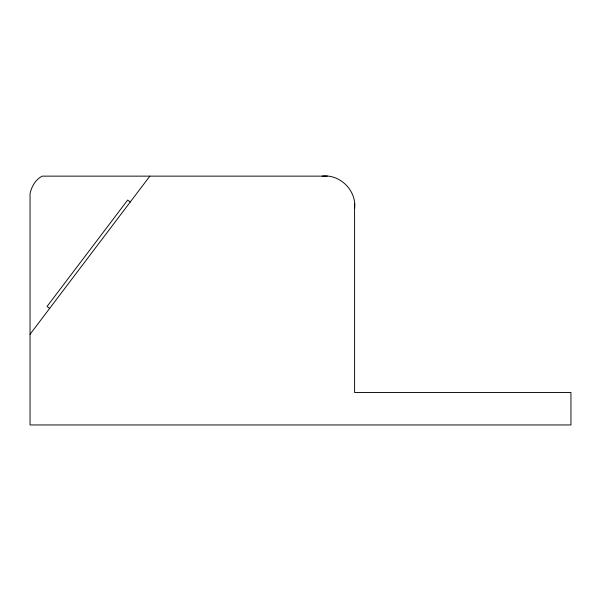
<?xml version="1.0" encoding="UTF-8"?>
<svg xmlns="http://www.w3.org/2000/svg" width="601" height="601" viewBox="0 0 601 601"><rect width="100%" height="100%" fill="white"/><g stroke="black" fill="none" stroke-linecap="round" stroke-linejoin="round"><path stroke-width="0.9" d="M354.59 208.592C356.806 190.697 340.031 173.922 322.136 176.138M30.05 334.276L149.859 176.138M327.275 176.138L42.213 176.138C35.512 179.534 31.605 186.528 30.05 193.642L30.05 424.952L570.95 424.952L570.95 392.498L354.59 392.498L354.59 203.461M130.259 202.011L127.675 200.05L47.058 306.45L49.65 308.411"/></g></svg>
